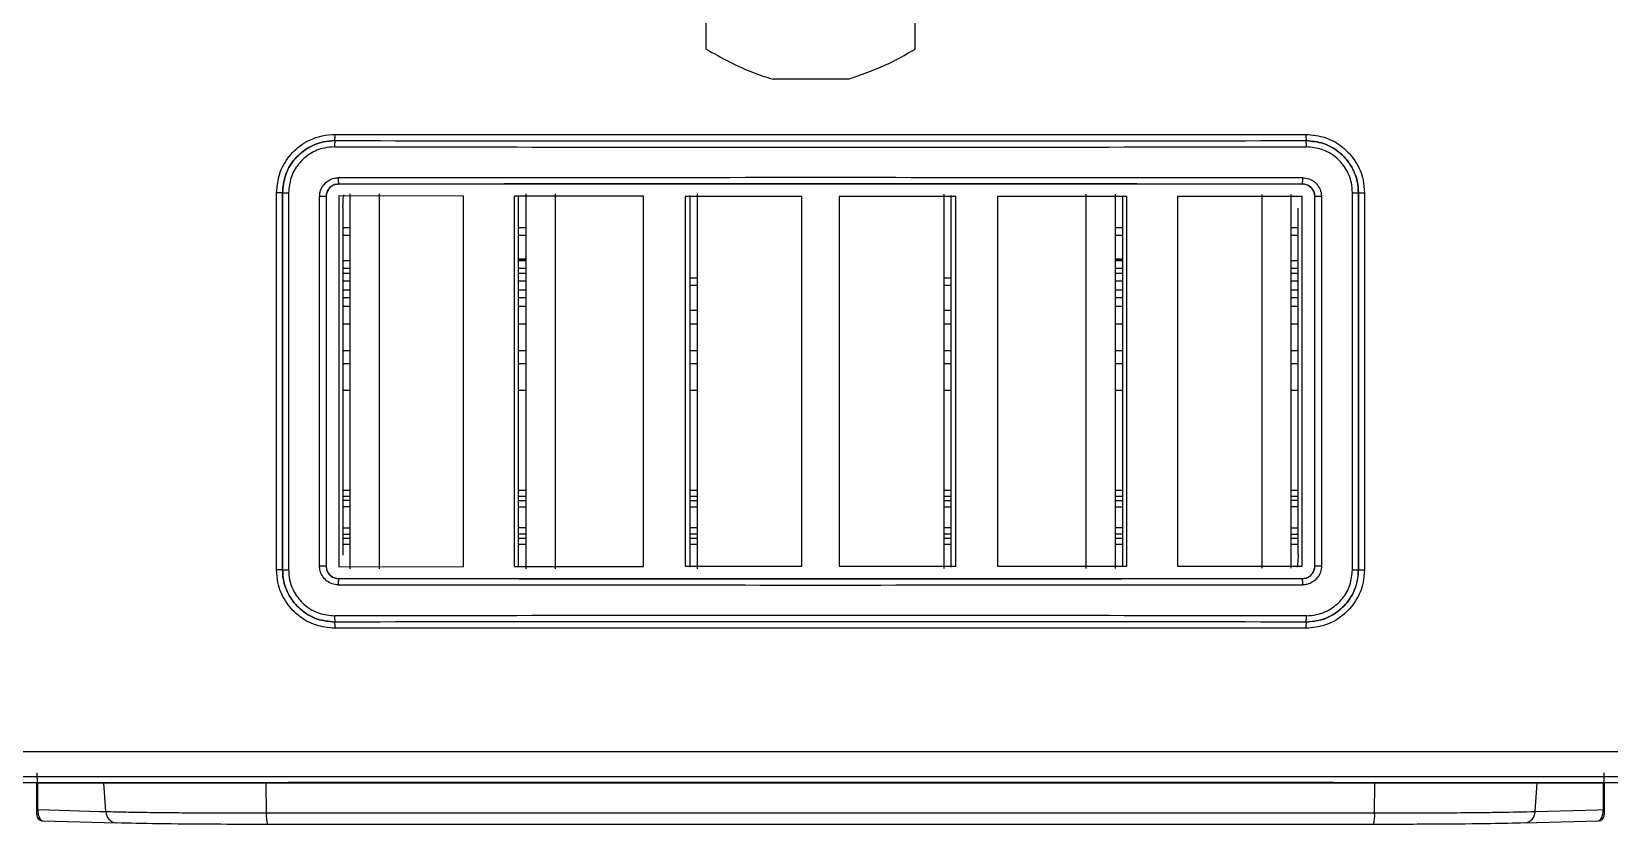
# Model space of a CAD drawing. Extents: x 14.8 to 109.8, y 1.6 to 86.6.
# Drawn here: x 47.126 to 50.901, y 65.446 to 67.342 of the extents above; entities that cross this region are included whole.
import ezdxf

# ---------------------------------------------------------------- set-up
doc = ezdxf.new("R2010")
doc.units = 0
doc.header["$MEASUREMENT"] = 0
doc.layers.add('OBJECT', color=7, linetype='CONTINUOUS')

msp = doc.modelspace()

# ---------------------------------------------------------------- linework, layer by layer
at = {"layer": 'OBJECT'}
for p, q in [((48.7398, 67.3), (48.7398, 67.4202)), ((49.2398, 67.3), (49.2398, 67.4202)), ((49.0798, 67.2281), (48.8997, 67.2281)), ((47.8513, 67.0812), (47.8513, 67.0812)), ((50.1752, 67.0812), (50.1753, 67.0812)), ((47.8602, 66.9773), (47.8605, 66.977)), ((50.166, 66.977), (50.1663, 66.9773)), ((47.7118, 66.0546), (47.7118, 66.9563)), ((47.7262, 66.9563), (47.7118, 66.9563)), ((47.7262, 66.9563), (47.7406, 66.9563)), ((47.7262, 66.0547), (47.7262, 66.9563)), ((47.7262, 66.9563), (47.7262, 66.9563)), ((47.7262, 66.9563), (47.7262, 66.0546)), ((47.7406, 66.9563), (47.7406, 66.0547)), ((47.8147, 66.0637), (47.8147, 66.9472)), ((47.8303, 66.9472), (47.8147, 66.9472)), ((47.8303, 66.9472), (47.8303, 66.0637)), ((47.8305, 66.947), (47.8303, 66.9472)), ((47.8305, 66.947), (47.8305, 66.064)), ((47.8612, 66.9488), (47.8612, 66.0621)), ((48.1594, 66.9485), (47.8612, 66.9488)), ((47.8876, 66.9541), (47.8876, 66.0568)), ((47.9574, 66.954), (47.9574, 66.0569)), ((48.1594, 66.0625), (48.1594, 66.9485)), ((48.2805, 66.9483), (48.2805, 66.0626)), ((48.5894, 66.948), (48.2805, 66.9483)), ((48.2901, 66.9502), (48.2901, 66.0607)), ((48.3084, 66.9538), (48.3084, 66.0571)), ((48.3782, 66.9538), (48.3782, 66.0572)), ((48.5894, 66.0629), (48.5894, 66.948)), ((48.9683, 66.9477), (48.6897, 66.9479)), ((48.6897, 66.9479), (48.6897, 66.063)), ((48.7008, 66.9501), (48.7008, 66.0608)), ((48.7183, 66.9536), (48.7183, 66.0573)), ((48.9683, 66.0632), (48.9683, 66.9477)), ((49.3368, 66.9475), (49.0583, 66.9477)), ((49.0583, 66.9477), (49.0583, 66.0633)), ((49.3083, 66.9532), (49.3083, 66.0577)), ((49.3257, 66.0612), (49.3257, 66.9497)), ((49.3368, 66.0634), (49.3368, 66.9475)), ((49.746, 66.9474), (49.4371, 66.9475)), ((49.4371, 66.9475), (49.4371, 66.0635)), ((49.6483, 66.9529), (49.6483, 66.058)), ((49.7181, 66.9529), (49.7181, 66.0581)), ((49.7364, 66.0617), (49.7364, 66.9493)), ((49.746, 66.0636), (49.746, 66.9474)), ((50.1653, 66.9473), (49.8671, 66.9473)), ((49.8671, 66.9473), (49.8671, 66.0636)), ((50.0691, 66.9526), (50.0691, 66.0583)), ((50.1389, 66.9526), (50.1389, 66.0584)), ((50.1653, 66.0636), (50.1653, 66.9473)), ((50.1963, 66.9472), (50.196, 66.947)), ((50.196, 66.064), (50.196, 66.947)), ((50.2119, 66.9472), (50.1963, 66.9472)), ((50.1963, 66.0637), (50.1963, 66.9472)), ((50.2119, 66.9472), (50.2119, 66.0637)), ((50.2859, 66.0547), (50.2859, 66.9563)), ((50.2859, 66.9563), (50.3003, 66.9563)), ((50.3003, 66.9563), (50.3003, 66.0547)), ((50.3003, 66.9563), (50.3003, 66.9563)), ((50.3003, 66.9563), (50.3147, 66.9563)), ((50.3003, 66.0546), (50.3003, 66.9563)), ((50.3147, 66.9563), (50.3147, 66.0546)), ((47.8708, 66.9213), (47.8708, 66.0897)), ((50.1557, 66.0912), (50.1557, 66.9197)), ((47.8708, 66.8734), (47.8876, 66.8734)), ((48.2901, 66.8734), (48.3084, 66.8734)), ((49.7181, 66.8734), (49.7364, 66.8734)), ((50.1389, 66.8734), (50.1557, 66.8734)), ((47.8708, 66.8551), (47.8876, 66.8551)), ((48.2901, 66.8551), (48.3084, 66.8551)), ((49.7181, 66.8551), (49.7364, 66.8551)), ((50.1389, 66.8551), (50.1557, 66.8551)), ((47.8876, 66.7934), (47.8708, 66.7934)), ((48.3084, 66.7959), (48.2901, 66.7956)), ((48.3084, 66.7934), (48.2901, 66.7934)), ((49.7364, 66.7977), (49.7181, 66.798)), ((49.7364, 66.7956), (49.7181, 66.7959)), ((49.7364, 66.7934), (49.7181, 66.7934)), ((50.1557, 66.7934), (50.1389, 66.7934)), ((47.8876, 66.7751), (47.8708, 66.7751)), ((47.8876, 66.7634), (47.8708, 66.7634)), ((47.8876, 66.7451), (47.8708, 66.7451)), ((48.3084, 66.7751), (48.2901, 66.7751)), ((48.3084, 66.7634), (48.2901, 66.7634)), ((48.3084, 66.7451), (48.2901, 66.7451)), ((48.7008, 66.7534), (48.7183, 66.7534)), ((49.3083, 66.7534), (49.3257, 66.7534)), ((49.7364, 66.7751), (49.7181, 66.7751)), ((49.7364, 66.7634), (49.7181, 66.7634)), ((49.7364, 66.7451), (49.7181, 66.7451)), ((50.1557, 66.7751), (50.1389, 66.7751)), ((50.1557, 66.7634), (50.1389, 66.7634)), ((50.1557, 66.7451), (50.1389, 66.7451)), ((47.8876, 66.7234), (47.8708, 66.7234)), ((47.8876, 66.7051), (47.8708, 66.7051)), ((48.3084, 66.7234), (48.2901, 66.7234)), ((48.3084, 66.7051), (48.2901, 66.7051)), ((48.7008, 66.7351), (48.7183, 66.7351)), ((49.3083, 66.7351), (49.3257, 66.7351)), ((49.7364, 66.7234), (49.7181, 66.7234)), ((49.7364, 66.7051), (49.7181, 66.7051)), ((50.1557, 66.7234), (50.1389, 66.7234)), ((50.1557, 66.7051), (50.1389, 66.7051)), ((47.8708, 66.6851), (47.8876, 66.6851)), ((48.2901, 66.6851), (48.3084, 66.6851)), ((48.7183, 66.6751), (48.7008, 66.6751)), ((49.3257, 66.6751), (49.3083, 66.6751)), ((49.7181, 66.6851), (49.7364, 66.6851)), ((50.1389, 66.6851), (50.1557, 66.6851)), ((47.8876, 66.6422), (47.8708, 66.6422)), ((48.3084, 66.6422), (48.2901, 66.6422)), ((48.7183, 66.6422), (48.7008, 66.6422)), ((49.3257, 66.6422), (49.3083, 66.6422)), ((49.7364, 66.6422), (49.7181, 66.6422)), ((50.1557, 66.6422), (50.1389, 66.6422)), ((47.8876, 66.5782), (47.8708, 66.5782)), ((48.3084, 66.5782), (48.2901, 66.5782)), ((48.7183, 66.5782), (48.7008, 66.5782)), ((49.3257, 66.5782), (49.3083, 66.5782)), ((49.7364, 66.5782), (49.7181, 66.5782)), ((50.1557, 66.5782), (50.1389, 66.5782)), ((47.8708, 66.5482), (47.8876, 66.5482)), ((48.2901, 66.5482), (48.3084, 66.5482)), ((48.7008, 66.5482), (48.7183, 66.5482)), ((49.3083, 66.5482), (49.3257, 66.5482)), ((49.7181, 66.5482), (49.7364, 66.5482)), ((50.1389, 66.5482), (50.1557, 66.5482)), ((47.8708, 66.4842), (47.8876, 66.4842)), ((48.2901, 66.4842), (48.3084, 66.4842)), ((48.7008, 66.4842), (48.7183, 66.4842)), ((49.3083, 66.4842), (49.3257, 66.4842)), ((49.7181, 66.4842), (49.7364, 66.4842)), ((50.1389, 66.4842), (50.1557, 66.4842)), ((47.8708, 66.2449), (47.8876, 66.2449)), ((47.8876, 66.2299), (47.8708, 66.2299)), ((48.2901, 66.2449), (48.3084, 66.2449)), ((48.3084, 66.2299), (48.2901, 66.2299)), ((48.7008, 66.2449), (48.7183, 66.2449)), ((48.7183, 66.2299), (48.7008, 66.2299)), ((49.3083, 66.2449), (49.3257, 66.2449)), ((49.3257, 66.2299), (49.3083, 66.2299)), ((49.7181, 66.2449), (49.7364, 66.2449)), ((49.7364, 66.2299), (49.7181, 66.2299)), ((50.1389, 66.2449), (50.1557, 66.2449)), ((50.1557, 66.2299), (50.1389, 66.2299)), ((47.8708, 66.1304), (47.8876, 66.1304)), ((47.8876, 66.1154), (47.8708, 66.1154)), ((48.2901, 66.1304), (48.3084, 66.1304)), ((48.3084, 66.1154), (48.2901, 66.1154)), ((48.7008, 66.1304), (48.7183, 66.1304)), ((48.7183, 66.1154), (48.7008, 66.1154)), ((49.3083, 66.1304), (49.3257, 66.1304)), ((49.3257, 66.1154), (49.3083, 66.1154)), ((49.7181, 66.1304), (49.7364, 66.1304)), ((49.7364, 66.1154), (49.7181, 66.1154)), ((50.1389, 66.1304), (50.1557, 66.1304)), ((50.1557, 66.1154), (50.1389, 66.1154)), ((47.8303, 66.0637), (47.8147, 66.0637)), ((47.8303, 66.0637), (47.8305, 66.064)), ((48.2805, 66.0626), (48.5894, 66.0629)), ((48.6897, 66.063), (48.9683, 66.0632)), ((49.0583, 66.0633), (49.3368, 66.0634)), ((49.4371, 66.0635), (49.746, 66.0636)), ((49.8671, 66.0636), (50.1653, 66.0636)), ((50.196, 66.064), (50.1963, 66.0637)), ((50.2119, 66.0637), (50.1963, 66.0637)), ((47.7262, 66.0546), (47.7118, 66.0546)), ((47.7262, 66.0547), (47.7406, 66.0547)), ((47.7262, 66.0546), (47.7262, 66.0547)), ((47.8605, 66.034), (47.8602, 66.0337)), ((47.8612, 66.0621), (48.1594, 66.0625)), ((50.1663, 66.0337), (50.166, 66.034)), ((50.2859, 66.0547), (50.3003, 66.0547)), ((50.3003, 66.0547), (50.3003, 66.0546)), ((50.3003, 66.0546), (50.3147, 66.0546)), ((47.8513, 65.9298), (47.8513, 65.9297)), ((50.1753, 65.9297), (50.1752, 65.9298)), ((47.1383, 65.4824), (47.1383, 65.5458)), ((47.1403, 65.5451), (47.2984, 65.5451)), ((47.1403, 65.5451), (47.1403, 65.4811)), ((47.2984, 65.5451), (47.6872, 65.5451)), ((47.3036, 65.4764), (47.2984, 65.5451)), ((47.6872, 65.5451), (50.3393, 65.5451)), ((47.6877, 65.473), (47.6872, 65.5451)), ((50.3388, 65.473), (50.3393, 65.5451)), ((50.3393, 65.5451), (50.7281, 65.5451)), ((50.7229, 65.4764), (50.7281, 65.5451)), ((50.7281, 65.5451), (50.8862, 65.5451)), ((50.8862, 65.4811), (50.8862, 65.5451)), ((50.8883, 65.5457), (50.8883, 65.4824)), ((47.1528, 65.4541), (47.3286, 65.4491)), ((47.3286, 65.4491), (47.3295, 65.4491)), ((50.6979, 65.4491), (50.697, 65.4491)), ((50.6979, 65.4491), (50.8737, 65.4541))]:
    msp.add_line(p, q, dxfattribs=at)
at = {"layer": 'OBJECT', "flags": 128}
for points in [[(47.1403, 65.4811), (47.1683, 65.4803), (47.2886, 65.4769), (47.3036, 65.4764)], [(50.7229, 65.4764), (50.753, 65.4773), (50.8732, 65.4807), (50.8862, 65.4811)]]:
    msp.add_lwpolyline(points, dxfattribs=at)
at = {"layer": 'OBJECT'}
for centre, radius, start, end in [((47.7505, 67.0926), 0.1014, 353.5363, 2.0288), ((50.276, 67.0926), 0.1014, 177.9712, 186.4637), ((47.952, 67.0698), 0.1013, 173.5359, 182.0293), ((50.0745, 67.0698), 0.1013, 357.9707, 6.4641), ((47.9617, 66.9887), 0.1021, 177.9861, 186.4146), ((50.0648, 66.9887), 0.1021, 353.5854, 2.0139), ((47.9617, 66.0223), 0.1021, 173.5854, 182.0139), ((50.0648, 66.0223), 0.1021, 357.9861, 6.4146), ((47.952, 65.9412), 0.1013, 177.9707, 186.4641), ((47.7505, 65.9183), 0.1014, 357.9712, 6.4637), ((50.276, 65.9183), 0.1014, 173.5363, 182.0288), ((50.0745, 65.9412), 0.1013, 353.5359, 2.0293), ((47.1405, 65.4836), 0.0025, 208.3874, 266.7954), ((47.1533, 65.4691), 0.015, 180.0048, 270.0932), ((47.3312, 65.4766), 0.0276, 180.255, 264.6213), ((47.7615, 65.4664), 0.0741, 174.9058, 196.31), ((50.265, 65.4664), 0.0741, 343.69, 5.0942), ((50.6953, 65.4766), 0.0276, 275.3787, 359.745), ((50.8733, 65.4691), 0.015, 269.9068, 359.9952), ((50.8861, 65.4836), 0.0025, 273.2046, 331.6126)]:
    msp.add_arc(centre, radius, start, end, dxfattribs=at)
for centre, major_axis, ratio, start_param, end_param in [((49.0133, 67.6197), (30, 0), 0.017464, 4.673665, 4.751113), ((49.0133, 67.5897), (30.03, 0), 0.017446, 4.673666, 4.751112), ((49.0133, 67.6047), (30.015, 0), 0.017455, 4.673666, 4.751112), ((49.0133, 67.6047), (30.015, 0), 0.017455, 4.673665, 4.751113), ((49.0133, 66.4687), (30.03, 0), 0.017446, 1.532371, 1.609221), ((49.0133, 66.4537), (30.015, 0), 0.017455, 1.532371, 1.609221), ((49.0133, 66.4537), (30, 0), 0.017455, 1.532361, 1.609232), ((49.0133, 66.4817), (14.985, 0), 0.017455, 4.636073, 4.637199), ((49.0133, 66.4817), (14.985, 0), 0.017455, 4.664114, 4.665336), ((49.0133, 66.4817), (14.985, 0), 0.017455, 4.691539, 4.692701), ((49.0133, 66.4817), (14.985, 0), 0.017455, 4.732077, 4.733239), ((49.0133, 66.4817), (14.985, 0), 0.017455, 4.759442, 4.760664), ((49.0133, 66.4817), (14.985, 0), 0.017455, 4.787579, 4.788705), ((49.0133, 66.4667), (15, 0), 0.017438, 4.636149, 4.637274), ((49.0133, 66.4667), (15, 0), 0.017438, 4.664162, 4.665383), ((49.0133, 66.4667), (15, 0), 0.017438, 4.69156, 4.692721), ((49.0133, 66.4667), (15, 0), 0.017438, 4.732057, 4.733218), ((49.0133, 66.4667), (15, 0), 0.017438, 4.759395, 4.760616), ((49.0133, 66.4667), (15, 0), 0.017438, 4.787504, 4.788629), ((49.0133, 65.8935), (15, 0), 0.017438, 1.645911, 1.647036), ((49.0133, 65.8785), (14.985, 0), 0.017455, 1.645986, 1.647113), ((49.0133, 65.8935), (15, 0), 0.017438, 1.617802, 1.619023), ((49.0133, 65.8785), (14.985, 0), 0.017455, 1.617849, 1.619072), ((49.0133, 65.8935), (15, 0), 0.017438, 1.590464, 1.591625), ((49.0133, 65.8785), (14.985, 0), 0.017455, 1.590484, 1.591646), ((49.0133, 65.8935), (15, 0), 0.017438, 1.549967, 1.551128), ((49.0133, 65.8785), (14.985, 0), 0.017455, 1.549947, 1.551109), ((49.0133, 65.8935), (15, 0), 0.017438, 1.522569, 1.52379), ((49.0133, 65.8785), (14.985, 0), 0.017455, 1.522521, 1.523743), ((49.0133, 65.8935), (15, 0), 0.017438, 1.494556, 1.495682), ((49.0133, 65.8785), (14.985, 0), 0.017455, 1.49448, 1.495606), ((49.0133, 66.5572), (30.015, 0), 0.017455, 4.673964, 4.750814), ((49.0133, 66.5572), (30, 0), 0.017455, 4.673954, 4.750824), ((49.0133, 66.5422), (30.03, 0), 0.017446, 4.673964, 4.750814), ((49.0133, 65.4212), (30.03, 0), 0.017446, 1.532073, 1.60952), ((49.0133, 65.4062), (30.015, 0), 0.017455, 1.532073, 1.60952), ((49.0133, 65.4062), (30.015, 0), 0.017455, 1.532073, 1.60952), ((49.0133, 65.3912), (30, 0), 0.017464, 1.532073, 1.60952), ((47.1533, 65.7172), (0.013, 0.1721), 0.043823, 2.614742, 3.144894), ((50.8733, 65.7172), (-0.013, 0.1721), 0.043823, 3.138291, 3.668444)]:
    msp.add_ellipse(centre, major_axis=major_axis, ratio=ratio, start_param=start_param, end_param=end_param, dxfattribs=at)
for points, knots in [([(48.7398, 67.3), (48.7581, 67.2898), (48.8001, 67.2663), (48.8539, 67.2418), (48.8915, 67.2306), (48.8997, 67.2281)], [0, 0, 0, 0, 0.37695, 0.863751, 1, 1, 1, 1]), ([(49.0798, 67.2281), (49.1098, 67.2386), (49.1681, 67.259), (49.2164, 67.2867), (49.2398, 67.3)], [0, 0, 0, 0, 0.515407, 1, 1, 1, 1]), ([(47.7118, 66.9563), (47.7134, 66.972), (47.7165, 67.0035), (47.7405, 67.0453), (47.7759, 67.077), (47.8153, 67.0938), (47.8414, 67.0955), (47.8518, 67.0962)], [0, 0, 0, 0, 0.214264, 0.428505, 0.642763, 0.857285, 1, 1, 1, 1]), ([(50.1747, 67.0962), (50.1904, 67.0947), (50.2219, 67.0916), (50.2639, 67.0674), (50.2956, 67.0319), (50.3123, 66.9925), (50.314, 66.9666), (50.3147, 66.9563)], [0, 0, 0, 0, 0.215023, 0.430077, 0.644922, 0.859422, 1, 1, 1, 1]), ([(47.7262, 66.9563), (47.7276, 66.9703), (47.7303, 66.9984), (47.7518, 67.0358), (47.7835, 67.064), (47.8187, 67.079), (47.842, 67.0806), (47.8513, 67.0812)], [0, 0, 0, 0, 0.214253, 0.428502, 0.642775, 0.857305, 1, 1, 1, 1]), ([(47.8513, 67.0812), (47.8419, 67.0806), (47.8186, 67.0791), (47.7835, 67.064), (47.7518, 67.0358), (47.7303, 66.9984), (47.7276, 66.9703), (47.7262, 66.9563)], [0, 0, 0, 0, 0.142782, 0.35737, 0.571631, 0.785817, 1, 1, 1, 1]), ([(47.8507, 67.0662), (47.8425, 67.0657), (47.822, 67.0643), (47.791, 67.0511), (47.7631, 67.0262), (47.7442, 66.9933), (47.7418, 66.9686), (47.7406, 66.9563)], [0, 0, 0, 0, 0.142759, 0.357351, 0.571627, 0.785824, 1, 1, 1, 1]), ([(50.1752, 67.0812), (50.1893, 67.0798), (50.2175, 67.0771), (50.255, 67.0555), (50.2832, 67.0238), (50.2982, 66.9886), (50.2997, 66.9655), (50.3003, 66.9563)], [0, 0, 0, 0, 0.215026, 0.430086, 0.644925, 0.859411, 1, 1, 1, 1]), ([(50.3003, 66.9563), (50.2997, 66.9655), (50.2982, 66.9887), (50.2833, 67.0238), (50.255, 67.0555), (50.2175, 67.0771), (50.1893, 67.0798), (50.1753, 67.0812)], [0, 0, 0, 0, 0.140525, 0.354956, 0.569781, 0.784881, 1, 1, 1, 1]), ([(50.2859, 66.9563), (50.2854, 66.9644), (50.2841, 66.9848), (50.2709, 67.0157), (50.246, 67.0436), (50.213, 67.0626), (50.1882, 67.065), (50.1758, 67.0662)], [0, 0, 0, 0, 0.140538, 0.354959, 0.56978, 0.784884, 1, 1, 1, 1]), ([(47.8147, 66.9472), (47.8152, 66.9523), (47.8161, 66.9624), (47.8239, 66.9759), (47.8353, 66.9861), (47.848, 66.9915), (47.8563, 66.992), (47.8596, 66.9923)], [0, 0, 0, 0, 0.214694, 0.429408, 0.644212, 0.859085, 1, 1, 1, 1]), ([(47.8602, 66.9773), (47.858, 66.9771), (47.8524, 66.9767), (47.844, 66.9731), (47.8364, 66.9664), (47.8312, 66.9574), (47.8306, 66.9506), (47.8303, 66.9472)], [0, 0, 0, 0, 0.140872, 0.355716, 0.570534, 0.785281, 1, 1, 1, 1]), ([(47.8605, 66.977), (47.8571, 66.9767), (47.8504, 66.976), (47.8414, 66.9708), (47.8346, 66.9632), (47.831, 66.9547), (47.8307, 66.9492), (47.8305, 66.947)], [0, 0, 0, 0, 0.214784, 0.429564, 0.644387, 0.859214, 1, 1, 1, 1]), ([(50.196, 66.947), (50.1957, 66.9503), (50.195, 66.9571), (50.1898, 66.9661), (50.1822, 66.9729), (50.1738, 66.9765), (50.1682, 66.9768), (50.166, 66.977)], [0, 0, 0, 0, 0.2147457, 0.4294892, 0.6442864, 0.8591185, 1, 1, 1, 1]), ([(50.1963, 66.9472), (50.1961, 66.9494), (50.1958, 66.955), (50.1922, 66.9634), (50.1854, 66.9711), (50.1764, 66.9763), (50.1697, 66.9769), (50.1663, 66.9773)], [0, 0, 0, 0, 0.140763, 0.355589, 0.57043, 0.785225, 1, 1, 1, 1]), ([(50.1669, 66.9923), (50.1719, 66.9918), (50.1821, 66.9908), (50.1955, 66.983), (50.2057, 66.9715), (50.2111, 66.9589), (50.2116, 66.9505), (50.2119, 66.9472)], [0, 0, 0, 0, 0.2148326, 0.4296415, 0.6444586, 0.8592497, 1, 1, 1, 1]), ([(47.8708, 66.9213), (47.8708, 66.9246), (47.8709, 66.9314), (47.8713, 66.9404), (47.872, 66.9471), (47.8727, 66.9507), (47.8732, 66.9511), (47.8733, 66.9513)], [0, 0, 0, 0, 0.216769, 0.433532, 0.650406, 0.867523, 1, 1, 1, 1]), ([(48.3084, 66.798), (48.3033, 66.7979), (48.2971, 66.7978), (48.2911, 66.7977), (48.2901, 66.7977)], [0, 0, 0, 0, 0.839489, 1, 1, 1, 1]), ([(47.8596, 66.0187), (47.8546, 66.0192), (47.8445, 66.0202), (47.831, 66.028), (47.8208, 66.0394), (47.8154, 66.0521), (47.8149, 66.0604), (47.8147, 66.0637)], [0, 0, 0, 0, 0.214833, 0.429641, 0.644459, 0.859249, 1, 1, 1, 1]), ([(47.8303, 66.0637), (47.8304, 66.0615), (47.8308, 66.0559), (47.8343, 66.0475), (47.8411, 66.0399), (47.8501, 66.0347), (47.8568, 66.034), (47.8602, 66.0337)], [0, 0, 0, 0, 0.140763, 0.35559, 0.570431, 0.785225, 1, 1, 1, 1]), ([(47.8305, 66.064), (47.8308, 66.0606), (47.8315, 66.0538), (47.8367, 66.0449), (47.8443, 66.0381), (47.8527, 66.0345), (47.8583, 66.0341), (47.8605, 66.034)], [0, 0, 0, 0, 0.214744, 0.429488, 0.644286, 0.859118, 1, 1, 1, 1]), ([(50.1557, 66.0912), (50.1557, 66.0878), (50.1557, 66.0811), (50.1552, 66.0721), (50.1545, 66.0653), (50.1538, 66.0618), (50.1534, 66.0614), (50.1532, 66.0612)], [0, 0, 0, 0, 0.2167824, 0.4335566, 0.650452, 0.8675907, 1, 1, 1, 1]), ([(50.166, 66.034), (50.1694, 66.0343), (50.1761, 66.035), (50.1851, 66.0401), (50.1919, 66.0478), (50.1955, 66.0562), (50.1959, 66.0618), (50.196, 66.064)], [0, 0, 0, 0, 0.214785, 0.429564, 0.644387, 0.859215, 1, 1, 1, 1]), ([(50.1663, 66.0337), (50.1685, 66.0338), (50.1741, 66.0342), (50.1825, 66.0378), (50.1901, 66.0446), (50.1953, 66.0536), (50.1959, 66.0603), (50.1963, 66.0637)], [0, 0, 0, 0, 0.1408719, 0.3557151, 0.5705337, 0.7852818, 1, 1, 1, 1]), ([(50.2119, 66.0637), (50.2114, 66.0587), (50.2104, 66.0485), (50.2026, 66.035), (50.1912, 66.0249), (50.1785, 66.0195), (50.1702, 66.0189), (50.1669, 66.0187)], [0, 0, 0, 0, 0.214695, 0.429409, 0.644212, 0.859085, 1, 1, 1, 1]), ([(47.8518, 65.9147), (47.8361, 65.9163), (47.8046, 65.9194), (47.7626, 65.9435), (47.7309, 65.9791), (47.7142, 66.0184), (47.7125, 66.0443), (47.7118, 66.0546)], [0, 0, 0, 0, 0.215023, 0.430077, 0.644922, 0.859422, 1, 1, 1, 1]), ([(47.8513, 65.9298), (47.8372, 65.9311), (47.809, 65.9339), (47.7715, 65.9554), (47.7433, 65.9872), (47.7283, 66.0223), (47.7268, 66.0455), (47.7262, 66.0547)], [0, 0, 0, 0, 0.215026, 0.430086, 0.644925, 0.859411, 1, 1, 1, 1]), ([(47.7262, 66.0546), (47.7268, 66.0454), (47.7283, 66.0223), (47.7432, 65.9872), (47.7715, 65.9554), (47.809, 65.9339), (47.8372, 65.9311), (47.8513, 65.9297)], [0, 0, 0, 0, 0.140525, 0.354956, 0.5697811, 0.7848815, 1, 1, 1, 1]), ([(47.7406, 66.0547), (47.7411, 66.0466), (47.7424, 66.0262), (47.7556, 65.9953), (47.7805, 65.9673), (47.8135, 65.9484), (47.8383, 65.946), (47.8507, 65.9447)], [0, 0, 0, 0, 0.140538, 0.354959, 0.56978, 0.784884, 1, 1, 1, 1]), ([(50.3147, 66.0546), (50.314, 66.0443), (50.3123, 66.0184), (50.2956, 65.9791), (50.2639, 65.9435), (50.2219, 65.9194), (50.1904, 65.9163), (50.1747, 65.9147)], [0, 0, 0, 0, 0.140578, 0.355078, 0.569923, 0.784977, 1, 1, 1, 1]), ([(50.3003, 66.0547), (50.2989, 66.0406), (50.2962, 66.0126), (50.2747, 65.9752), (50.243, 65.9469), (50.2079, 65.9319), (50.1846, 65.9304), (50.1752, 65.9298)], [0, 0, 0, 0, 0.214253, 0.428502, 0.642775, 0.857305, 1, 1, 1, 1]), ([(50.1753, 65.9297), (50.1893, 65.9311), (50.2175, 65.9339), (50.255, 65.9554), (50.2833, 65.9872), (50.2982, 66.0223), (50.2997, 66.0454), (50.3003, 66.0546)], [0, 0, 0, 0, 0.2151185, 0.4302189, 0.645044, 0.859475, 1, 1, 1, 1]), ([(50.1758, 65.9447), (50.184, 65.9453), (50.2045, 65.9466), (50.2355, 65.9599), (50.2634, 65.9847), (50.2823, 66.0176), (50.2847, 66.0423), (50.2859, 66.0547)], [0, 0, 0, 0, 0.142759, 0.357351, 0.571627, 0.785824, 1, 1, 1, 1]), ([(45.379, 65.6196), (45.794, 65.6197), (46.6247, 65.6197), (47.8734, 65.6197), (49.1215, 65.6197), (50.3326, 65.6197), (51.5092, 65.6197), (52.2679, 65.6197), (52.6475, 65.6196)], [0, 0, 0, 0, 0.171879, 0.344058, 0.51475, 0.685735, 0.842753, 1, 1, 1, 1]), ([(52.6405, 65.5597), (52.2622, 65.5597), (51.505, 65.5597), (50.3313, 65.5597), (49.122, 65.5597), (47.8771, 65.5597), (46.6301, 65.5597), (45.8009, 65.5597), (45.386, 65.5597)], [0, 0, 0, 0, 0.157018, 0.314265, 0.484956, 0.655942, 0.827821, 1, 1, 1, 1]), ([(45.5622, 65.5433), (45.5862, 65.5433), (45.8607, 65.5439), (46.3877, 65.5448), (47.1456, 65.5458), (47.9063, 65.5465), (48.6685, 65.5468), (49.4313, 65.5468), (50.1934, 65.5464), (50.9538, 65.5457), (51.7117, 65.5447), (52.2135, 65.5437), (52.4643, 65.5433)], [0, 0, 0, 0, 0.010564, 0.120488, 0.230452, 0.340376, 0.4503, 0.560264, 0.670188, 0.780112, 0.890076, 1, 1, 1, 1]), ([(47.1383, 65.4691), (47.1383, 65.4692), (47.1383, 65.4693), (47.1383, 65.4716), (47.1383, 65.4757), (47.1383, 65.4792), (47.1383, 65.4815), (47.1383, 65.4824)], [0, 0, 0, 0, 0.237363, 0.605462, 0.799567, 0.914215, 1, 1, 1, 1]), ([(47.1403, 65.4811), (47.1404, 65.4792), (47.1407, 65.475), (47.142, 65.4681), (47.1444, 65.4609), (47.1473, 65.4569), (47.1503, 65.4545), (47.1521, 65.4543), (47.1533, 65.4541)], [0, 0, 0, 0, 0.110862, 0.245885, 0.447654, 0.699326, 0.789645, 1, 1, 1, 1]), ([(47.3036, 65.4764), (47.3187, 65.4761), (47.349, 65.4754), (47.4083, 65.4745), (47.4761, 65.4738), (47.5443, 65.4733), (47.6152, 65.473), (47.6614, 65.473), (47.6877, 65.473)], [0, 0, 0, 0, 0.176166, 0.352332, 0.528502, 0.704673, 0.831766, 1, 1, 1, 1]), ([(47.6877, 65.473), (47.9073, 65.473), (48.3467, 65.473), (49.0093, 65.473), (49.6742, 65.473), (50.1171, 65.473), (50.3388, 65.473)], [0, 0, 0, 0, 0.248777, 0.498038, 0.748771, 1, 1, 1, 1]), ([(50.3388, 65.473), (50.3659, 65.473), (50.4211, 65.4731), (50.4996, 65.4734), (50.5728, 65.474), (50.6537, 65.4749), (50.6964, 65.4759), (50.7229, 65.4764)], [0, 0, 0, 0, 0.173752, 0.352544, 0.526294, 0.705082, 1, 1, 1, 1]), ([(50.8732, 65.4541), (50.8741, 65.4542), (50.8763, 65.4543), (50.8794, 65.4569), (50.8825, 65.4621), (50.8845, 65.4681), (50.8858, 65.4748), (50.8861, 65.479), (50.8862, 65.4811)], [0, 0, 0, 0, 0.143192, 0.387722, 0.563036, 0.756132, 0.875255, 1, 1, 1, 1]), ([(50.8883, 65.4824), (50.8883, 65.4813), (50.8883, 65.4791), (50.8883, 65.4757), (50.8883, 65.4729), (50.8883, 65.4697), (50.8883, 65.4693), (50.8883, 65.4691)], [0, 0, 0, 0, 0.0969684, 0.198675, 0.3837811, 0.5679207, 1, 1, 1, 1]), ([(47.6904, 65.4456), (47.6473, 65.4457), (47.5528, 65.4458), (47.4214, 65.447), (47.3601, 65.4484), (47.3295, 65.4491)], [0, 0, 0, 0, 0.295543, 0.647772, 1, 1, 1, 1]), ([(50.3361, 65.4456), (50.1153, 65.4456), (49.6733, 65.4456), (49.0102, 65.4456), (48.3485, 65.4456), (47.9099, 65.4456), (47.6904, 65.4456)], [0, 0, 0, 0, 0.250733, 0.501962, 0.750739, 1, 1, 1, 1]), ([(50.697, 65.4491), (50.6719, 65.4485), (50.6169, 65.4472), (50.4903, 65.4459), (50.3875, 65.4457), (50.3361, 65.4456)], [0, 0, 0, 0, 0.295665, 0.647832, 1, 1, 1, 1])]:
    msp.add_open_spline(points, degree=3, knots=knots, dxfattribs=at)

doc.saveas('drawing.dxf')
